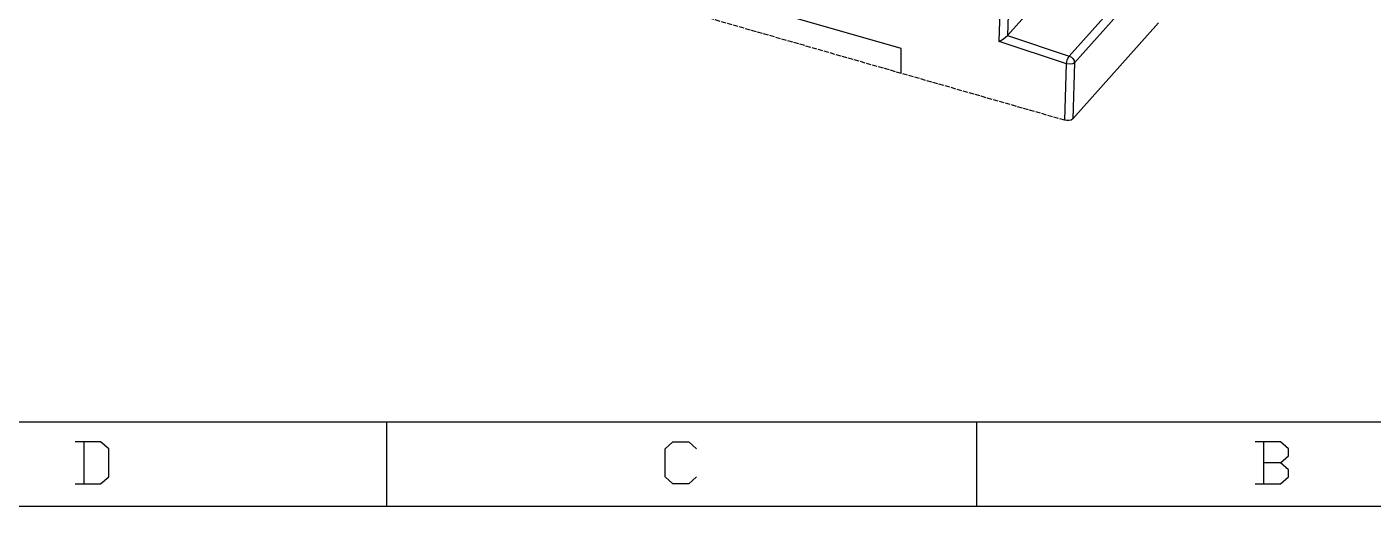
# Model space of a CAD drawing. Header units: millimetres. Extents: x 17 to 437, y -148 to 149.
# Drawn here: x 184.3 to 344, y -148.4 to -91.6 of the extents above; entities that cross this region are included whole.
import ezdxf

# ---------------------------------------------------------------- set-up
doc = ezdxf.new("R2010")
doc.units = ezdxf.units.MM
doc.linetypes.add('PDF_IMPORT', pattern=[1, 0.8, -0.2])
doc.layers.add('PDF_几何图形', color=7, linetype='Continuous', true_color=0x231f20)

msp = doc.modelspace()

# ---------------------------------------------------------------- linework, layer by layer
at = {"layer": 'PDF_几何图形', "color": 7, "lineweight": -3}
for points in [[(300.64, -92.58), (335.1, -54.13)], [(307.99, -95.05), (342.45, -56.6)], [(343.04, -57.37), (308.61, -95.82)], [(299.65, -93.32), (300.52, -66.73)], [(301.48, -66.61), (300.64, -92.58)], [(288.04, -94.12), (262.88, -86.9)], [(299.65, -93.32), (300.18, -92.98), (300.64, -92.58)], [(300.64, -92.58), (307.99, -95.05)], [(318.58, -91.1), (308.39, -102.46)], [(288.01, -97.06), (288.04, -94.12)], [(307.65, -95.97), (299.65, -93.32)], [(308.61, -95.82), (308.39, -102.46)], [(307.44, -102.64), (307.65, -95.97)], [(26.92, -138.4), (427.04, -138.4)], [(226.96, -148.38), (226.96, -138.4)], [(297, -148.38), (297, -138.4)], [(327.01, -138.4), (427.04, -138.4)], [(190, -145.75), (192.99, -145.75), (193.98, -144.92), (193.98, -141.58), (192.99, -140.75), (190, -140.75)], [(190.99, -140.75), (190.99, -145.75)], [(263.74, -144.92), (262.81, -145.75), (260.93, -145.75), (260, -144.92), (260, -141.58), (260.93, -140.75), (262.81, -140.75), (263.74, -141.58)], [(333.04, -143.25), (334.02, -142.42), (334.02, -141.58), (333.04, -140.75), (330.04, -140.75)], [(331.03, -140.75), (331.03, -145.75)], [(330.04, -145.75), (333.04, -145.75), (334.02, -144.92), (334.02, -144.09), (333.04, -143.25), (331.03, -143.25)], [(16.94, -148.38), (437.01, -148.38)]]:
    msp.add_lwpolyline(points, dxfattribs=at)
at = {"layer": 'PDF_几何图形', "color": 7, "linetype": 'PDF_IMPORT', "lineweight": -3, "ltscale": 0.746441}
msp.add_lwpolyline([(307.44, -102.64), (191.42, -69.39)], dxfattribs=at)
at = {"layer": 'PDF_几何图形', "color": 7, "lineweight": -3}
msp.add_lwpolyline([(307.65, -95.97), (307.74, -95.48), (307.99, -95.05), (308.24, -95.17), (308.42, -95.33), (308.55, -95.57), (308.61, -95.82), (308.39, -95.94), (308.15, -96.01)], close=True, dxfattribs=at)
msp.add_open_spline([(308.39, -102.46), (308.16, -102.73), (307.75, -102.7), (307.44, -102.64)], degree=3, dxfattribs=at)

doc.saveas('drawing.dxf')
